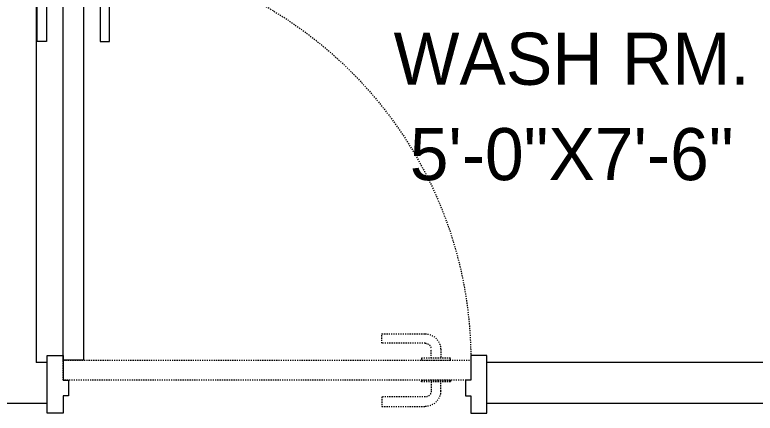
# Model space of a CAD drawing. Header units: inches. Extents: x 0 to 2865, y 0 to 4378.
# Drawn here: x 1700.7 to 1764.7, y 1039.9 to 1074.3 of the extents above; entities that cross this region are included whole.
import ezdxf

# ---------------------------------------------------------------- set-up
doc = ezdxf.new("R2010")
doc.units = ezdxf.units.IN
doc.linetypes.add('HIDDEN', pattern=[0.375, 0.25, -0.125])
doc.layers.add('A-WALL', color=113, linetype='Continuous', lineweight=9)
doc.layers.add('I-DOOR', color=6, linetype='Continuous', lineweight=20)
doc.layers.add('A-WALL-EXTR', color=2, linetype='Continuous')
doc.layers.add('I-Furn Text', color=7, linetype='Continuous')
doc.styles.add('1 by 8 new', font='GOTHIC.TTF', dxfattribs={"height": 4.5})

# ---------------------------------------------------------------- blocks, each defined once
blk = doc.blocks.new('D2')
at = {"layer": 'A-WALL-EXTR', "color": 8, "linetype": 'HIDDEN', "lineweight": 5, "ltscale": 0.1, "transparency": 33554636}
for points in [[(2.097, 1.392), (2.097, 36.608), (0.347, 36.608), (0.347, 1.392)], [(0.347, 32.349), (0.347, 34.838), (0.199, 34.838), (0.199, 32.349)], [(2.097, 32.349), (2.097, 34.838), (2.245, 34.838), (2.245, 32.349)]]:
    blk.add_lwpolyline(points, close=True, dxfattribs=at)
for points in [[(0.199, 33.186), (-0.58, 33.186, 0.414214), (-1.099, 32.666), (-1.099, 28.923), (-1.915, 28.923), (-1.915, 32.666, -0.414214), (-0.58, 34.002), (0.199, 34.002)], [(2.245, 33.186), (3.024, 33.186, -0.414214), (3.543, 32.666), (3.543, 28.923), (4.359, 28.923), (4.359, 32.666, 0.414214), (3.024, 34.002), (2.245, 34.002)]]:
    blk.add_lwpolyline(points, format="xyb", dxfattribs=at)
blk.add_arc((2.065, 1.313), 35.295, 2.97038, 89.94872, dxfattribs=at)
at = {"layer": 'I-DOOR', "color": 6, "lineweight": 5, "transparency": 33554636}
for points in [[(0.347, 36.608), (0.347, 36.142), (-1.007, 36.142), (-1.007, 36.608), (-2.5, 36.608), (-2.5, 38), (2.5, 38), (2.5, 36.608)], [(33.054, 3.142), (35.543, 3.142), (35.543, 3.29), (33.054, 3.29)], [(2.097, 1.392), (37.313, 1.392), (37.313, 3.142), (2.097, 3.142)], [(0.347, 1.392), (0.347, 1.858), (-1.007, 1.858), (-1.007, 1.392), (-2.5, 1.392), (-2.5, 0), (2.5, 0), (2.5, 1.392)], [(33.054, 1.392), (35.543, 1.392), (35.543, 1.243), (33.054, 1.243)]]:
    blk.add_lwpolyline(points, close=True, dxfattribs=at)
for points in [[(33.891, 3.29), (33.891, 4.069, 0.414214), (33.372, 4.588), (29.628, 4.588), (29.628, 5.404), (33.372, 5.404, -0.414214), (34.707, 4.069), (34.707, 3.29)], [(33.891, 1.243), (33.891, 0.465, -0.414214), (33.372, -0.055), (29.628, -0.055), (29.628, -0.87), (33.372, -0.87, 0.414214), (34.707, 0.465), (34.707, 1.243)]]:
    blk.add_lwpolyline(points, format="xyb", dxfattribs=at)

msp = doc.modelspace()

# ---------------------------------------------------------------- linework, layer by layer
at = {"layer": 'A-WALL', "color": 8, "transparency": 33554636}
for p, q in [((1703.526, 1044.258), (1702.574, 1044.258)), ((1796.574, 1044.258), (1741.526, 1044.258))]:
    msp.add_line(p, q, dxfattribs=at)
at = {"layer": 'A-WALL', "color": 8, "lineweight": 5, "transparency": 33554636}
for p, q in [((1638.058, 1040.756), (1703.526, 1040.756)), ((1741.526, 1040.756), (1796.574, 1040.756))]:
    msp.add_line(p, q, dxfattribs=at)
msp.add_lwpolyline([(1702.574, 1104.258), (1702.574, 1044.258)], dxfattribs=at)

# ---------------------------------------------------------------- block references
at = {"layer": 'I-DOOR', "color": 8, "lineweight": 5, "transparency": 33554636, "xscale": -1, "rotation": 270}
msp.add_blockref('D2', (1703.526, 1042.38), dxfattribs=at)

# ---------------------------------------------------------------- texts
at = {"layer": 'I-Furn Text', "color": 8, "lineweight": 5, "transparency": 33554636, "char_height": 4.5, "width": 50.47192, "attachment_point": 2, "style": '1 by 8 new'}
for s, insert in [('WASH RM.', (1748.843, 1072.767)), ('5\'-0"X7\'-6"', (1748.843, 1064.525))]:
    msp.add_mtext(s, dxfattribs=dict(at, insert=insert))

doc.saveas('drawing.dxf')
